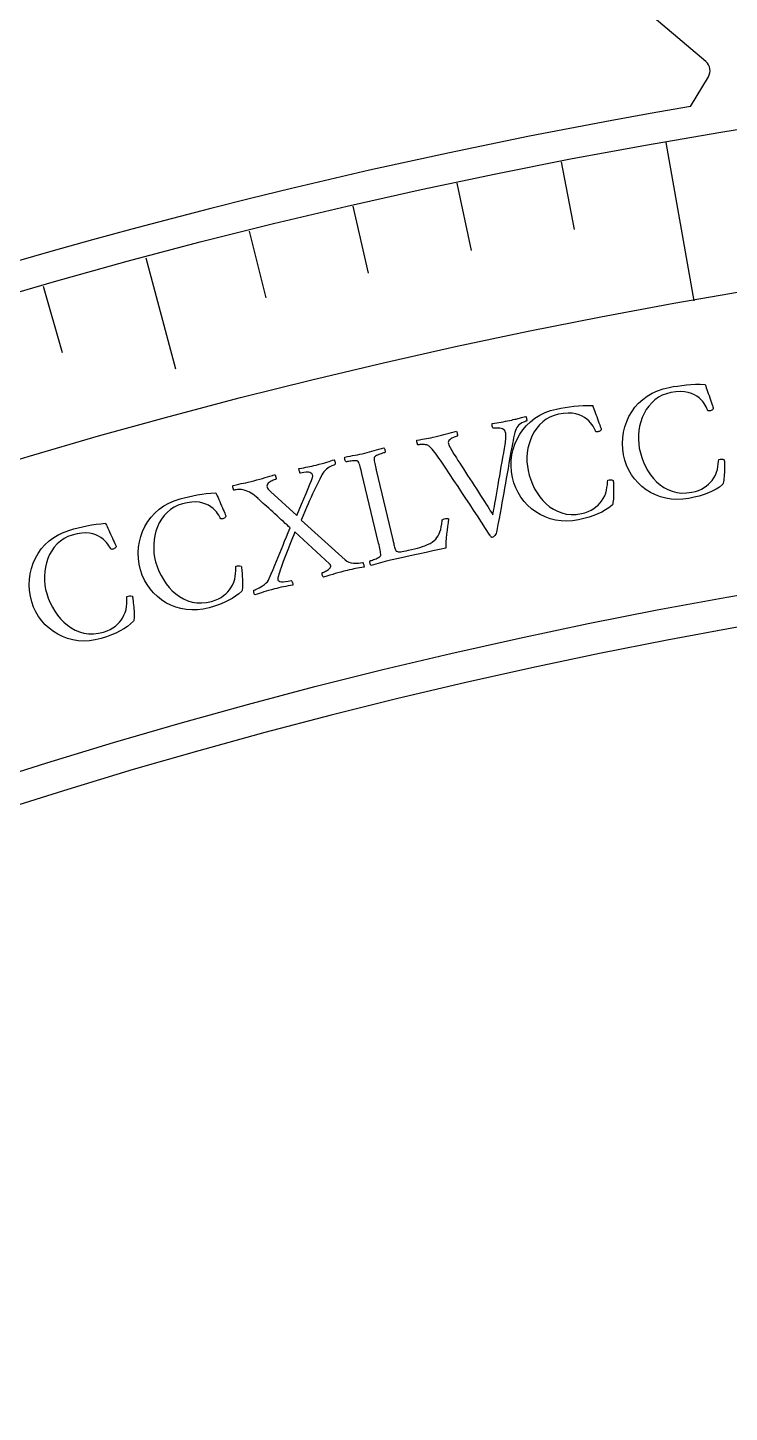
# Model space of a CAD drawing. Header units: millimetres. Extents: x -76 to 76, y -76 to 86.
# Drawn here: x -21.03 to -12.35, y 58.74 to 75.88 of the extents above; entities that cross this region are included whole.
import ezdxf

# ---------------------------------------------------------------- set-up
doc = ezdxf.new("R2010")
doc.units = ezdxf.units.MM
for name, color, linetype in [('CUT_INNER', 6, 'Continuous'), ('CUT_OUTER', 1, 'Continuous'), ('ENGRAVE', 7, 'Continuous'), ('ENGRAVE_FINE', 8, 'Continuous'), ('TEXT', 5, 'Continuous')]:
    doc.layers.add(name, color=color, linetype=linetype)

msp = doc.modelspace()

# ---------------------------------------------------------------- linework, layer by layer
at = {"layer": 'CUT_INNER'}
msp.add_arc((0.0001, -0.0002), 69.5399, 92.274707, 357.539245, dxfattribs=at)
at = {"layer": 'CUT_OUTER'}
for points in [[(-12.6366, 75.4668), (-13.9426, 76.5716), (-13.9451, 76.5739)], [(-12.8242, 74.9099), (-12.6049, 75.275)]]:
    msp.add_lwpolyline(points, dxfattribs=at)
for centre, radius, start, end in [((-12.7335, 75.3523), 0.15, 329.01255, 49.77058), ((-0.0035, 0.0066), 75.9926, 99.712835, 124.102167)]:
    msp.add_arc(centre, radius, start, end, dxfattribs=at)
at = {"layer": 'ENGRAVE'}
for points in [[(-13.13, 74.4637), (-12.7845, 72.5042)], [(-19.5699, 73.036), (-19.2021, 71.6632)]]:
    msp.add_lwpolyline(points, dxfattribs=at)
for radius in [75.6124, 73.6227, 69.9276]:
    msp.add_circle((0, 0), radius, dxfattribs=at)
at = {"layer": 'ENGRAVE_FINE'}
for points in [[(-14.4275, 74.2232), (-14.2648, 73.3861)], [(-15.7207, 73.9601), (-15.5434, 73.126)], [(-17.0091, 73.6745), (-16.8173, 72.8436)], [(-18.2923, 73.3664), (-18.086, 72.539)], [(-20.8416, 72.6833), (-20.6066, 71.8636)]]:
    msp.add_lwpolyline(points, dxfattribs=at)
at = {"layer": 'TEXT'}
for points in [[(-13.092, 71.4316), (-13.0404, 71.4405), (-12.9875, 71.4485), (-12.9332, 71.4556), (-12.8774, 71.4619), (-12.8206, 71.4667), (-12.7631, 71.4695), (-12.7047, 71.4702), (-12.6456, 71.4688), (-12.6447, 71.4662), (-12.6419, 71.4584), (-12.6372, 71.4454), (-12.6306, 71.4272), (-12.6229, 71.4055), (-12.6147, 71.382), (-12.6061, 71.3567), (-12.597, 71.3295), (-12.5878, 71.3021), (-12.5791, 71.276), (-12.5707, 71.2512), (-12.5626, 71.2277), (-12.5557, 71.2071), (-12.5505, 71.1912), (-12.5471, 71.18), (-12.5455, 71.1735), (-12.5447, 71.1693), (-12.5461, 71.1647), (-12.5496, 71.1598), (-12.5552, 71.1545), (-12.562, 71.1495), (-12.5694, 71.1455), (-12.5771, 71.1425), (-12.5854, 71.1405), (-12.5926, 71.1397), (-12.5994, 71.1397), (-12.6058, 71.1406), (-12.6118, 71.1423), (-12.617, 71.1549), (-12.6241, 71.1704), (-12.6333, 71.1887), (-12.6445, 71.2099), (-12.6583, 71.2326), (-12.6754, 71.2552), (-12.6958, 71.2777), (-12.7195, 71.3002), (-12.7469, 71.3213), (-12.7786, 71.3396), (-12.8147, 71.355), (-12.855, 71.3677), (-12.9002, 71.3761), (-12.951, 71.3787), (-13.0073, 71.3755), (-13.0692, 71.3666), (-13.1244, 71.3532), (-13.1758, 71.3338), (-13.2234, 71.3084), (-13.2671, 71.2771), (-13.3068, 71.2409), (-13.3423, 71.2009), (-13.3736, 71.157), (-13.4008, 71.1093), (-13.4236, 71.0589), (-13.442, 71.0069), (-13.456, 70.9533), (-13.4656, 70.8981), (-13.4707, 70.8424), (-13.4715, 70.7874), (-13.4679, 70.7331), (-13.4599, 70.6795), (-13.4466, 70.6207), (-13.4293, 70.5631), (-13.4081, 70.5068), (-13.383, 70.4518), (-13.354, 70.3993), (-13.3215, 70.3502), (-13.2853, 70.3046), (-13.2455, 70.2626), (-13.2023, 70.2251), (-13.1558, 70.193), (-13.1061, 70.1663), (-13.0532, 70.1451), (-12.9971, 70.1304), (-12.938, 70.1235), (-12.876, 70.1241), (-12.8109, 70.1325), (-12.7662, 70.1425), (-12.7256, 70.1556), (-12.6892, 70.1716), (-12.657, 70.1907), (-12.6283, 70.2116), (-12.6025, 70.2334), (-12.5798, 70.256), (-12.5599, 70.2794), (-12.5368, 70.3124), (-12.518, 70.3462), (-12.5037, 70.3809), (-12.4939, 70.4163), (-12.4871, 70.451), (-12.482, 70.4832), (-12.4786, 70.5129), (-12.477, 70.5402), (-12.4597, 70.5438), (-12.4426, 70.5441), (-12.4258, 70.5412), (-12.4092, 70.5349), (-12.408, 70.5257), (-12.4071, 70.5126), (-12.4065, 70.4957), (-12.4062, 70.475), (-12.4061, 70.4519), (-12.4062, 70.4278), (-12.4066, 70.4027), (-12.4071, 70.3766), (-12.4081, 70.3508), (-12.4096, 70.3263), (-12.4115, 70.3032), (-12.414, 70.2815), (-12.417, 70.2624), (-12.4203, 70.247), (-12.424, 70.2352), (-12.4281, 70.2272), (-12.4674, 70.198), (-12.51, 70.1711), (-12.5559, 70.1466), (-12.6053, 70.1244), (-12.6587, 70.1044), (-12.7171, 70.0864), (-12.7804, 70.0704), (-12.8486, 70.0564), (-12.9225, 70.0463), (-12.9945, 70.0433), (-13.0646, 70.0475), (-13.1329, 70.0589), (-13.1986, 70.0767), (-13.2609, 70.1002), (-13.32, 70.1294), (-13.3758, 70.1643), (-13.4277, 70.2043), (-13.4751, 70.2487), (-13.518, 70.2974), (-13.5563, 70.3505), (-13.5895, 70.4073), (-13.617, 70.4673), (-13.6388, 70.5304), (-13.6548, 70.5967), (-13.6653, 70.6682), (-13.6689, 70.7387), (-13.6657, 70.8083), (-13.6556, 70.8769), (-13.639, 70.9437), (-13.6166, 71.008), (-13.5884, 71.0697), (-13.5542, 71.1289), (-13.5144, 71.1846), (-13.4692, 71.2357), (-13.4185, 71.2822), (-13.3624, 71.3242), (-13.3014, 71.3607), (-13.2359, 71.3907), (-13.1661, 71.4144), (-13.092, 71.4316)], [(-14.4841, 71.1624), (-14.4327, 71.1723), (-14.3799, 71.1813), (-14.3257, 71.1895), (-14.2702, 71.1969), (-14.2135, 71.2028), (-14.1559, 71.2067), (-14.0976, 71.2085), (-14.0385, 71.2083), (-14.0375, 71.2057), (-14.0346, 71.1979), (-14.0296, 71.185), (-14.0227, 71.167), (-14.0145, 71.1454), (-14.0059, 71.1221), (-13.9968, 71.0969), (-13.9872, 71.07), (-13.9775, 71.0428), (-13.9682, 71.0169), (-13.9593, 70.9922), (-13.9508, 70.9688), (-13.9435, 70.9484), (-13.938, 70.9326), (-13.9344, 70.9215), (-13.9326, 70.915), (-13.9318, 70.9108), (-13.9331, 70.9062), (-13.9365, 70.9012), (-13.942, 70.8958), (-13.9487, 70.8907), (-13.956, 70.8866), (-13.9637, 70.8834), (-13.9719, 70.8813), (-13.979, 70.8803), (-13.9858, 70.8801), (-13.9923, 70.8809), (-13.9983, 70.8826), (-14.0037, 70.895), (-14.0112, 70.9103), (-14.0207, 70.9285), (-14.0323, 70.9495), (-14.0466, 70.9719), (-14.0642, 70.9941), (-14.085, 71.0163), (-14.1091, 71.0383), (-14.1369, 71.0588), (-14.169, 71.0765), (-14.2053, 71.0913), (-14.2459, 71.1031), (-14.2913, 71.1106), (-14.3421, 71.1122), (-14.3983, 71.108), (-14.46, 71.0979), (-14.515, 71.0833), (-14.566, 71.0629), (-14.6131, 71.0366), (-14.6562, 71.0045), (-14.6951, 70.9676), (-14.7298, 70.9268), (-14.7603, 70.8824), (-14.7865, 70.8342), (-14.8084, 70.7833), (-14.8258, 70.731), (-14.8387, 70.6771), (-14.8472, 70.6217), (-14.8512, 70.5659), (-14.8509, 70.5109), (-14.8463, 70.4567), (-14.8372, 70.4033), (-14.8228, 70.3447), (-14.8044, 70.2875), (-14.7821, 70.2316), (-14.7559, 70.1771), (-14.7259, 70.1251), (-14.6924, 70.0767), (-14.6554, 70.0319), (-14.6148, 69.9906), (-14.5708, 69.9539), (-14.5237, 69.9227), (-14.4735, 69.8971), (-14.4202, 69.8769), (-14.3638, 69.8633), (-14.3046, 69.8575), (-14.2426, 69.8594), (-14.1777, 69.869), (-14.1332, 69.8799), (-14.0928, 69.8938), (-14.0568, 69.9105), (-14.0249, 69.9302), (-13.9966, 69.9517), (-13.9713, 69.974), (-13.949, 69.997), (-13.9296, 70.0207), (-13.9071, 70.0542), (-13.889, 70.0884), (-13.8754, 70.1233), (-13.8663, 70.159), (-13.8602, 70.1938), (-13.8557, 70.2261), (-13.8529, 70.2559), (-13.8518, 70.2832), (-13.8346, 70.2871), (-13.8175, 70.2878), (-13.8006, 70.2851), (-13.7839, 70.2792), (-13.7825, 70.27), (-13.7814, 70.2569), (-13.7805, 70.2401), (-13.7797, 70.2194), (-13.7792, 70.1963), (-13.7788, 70.1722), (-13.7787, 70.1471), (-13.7788, 70.121), (-13.7792, 70.0951), (-13.7802, 70.0706), (-13.7817, 70.0475), (-13.7838, 70.0258), (-13.7864, 70.0066), (-13.7894, 69.9911), (-13.7929, 69.9793), (-13.7968, 69.9712), (-13.8355, 69.9412), (-13.8776, 69.9135), (-13.923, 69.8881), (-13.9719, 69.8649), (-14.025, 69.8439), (-14.083, 69.8247), (-14.1459, 69.8075), (-14.2139, 69.7922), (-14.2875, 69.7807), (-14.3595, 69.7763), (-14.4297, 69.7791), (-14.4981, 69.7891), (-14.5642, 69.8056), (-14.627, 69.8279), (-14.6867, 69.856), (-14.7431, 69.8898), (-14.7958, 69.9288), (-14.844, 69.9722), (-14.8878, 70.0201), (-14.9272, 70.0724), (-14.9615, 70.1286), (-14.9902, 70.188), (-15.0132, 70.2507), (-15.0305, 70.3166), (-15.0424, 70.3879), (-15.0474, 70.4584), (-15.0455, 70.528), (-15.0367, 70.5968), (-15.0215, 70.6639), (-15.0004, 70.7286), (-14.9733, 70.7909), (-14.9403, 70.8508), (-14.9016, 70.9072), (-14.8574, 70.9591), (-14.8076, 71.0067), (-14.7523, 71.0497), (-14.692, 71.0874), (-14.6272, 71.1187), (-14.5579, 71.1437), (-14.4841, 71.1624)], [(-15.9768, 70.8226), (-15.9435, 70.8303), (-15.9107, 70.8382), (-15.8786, 70.8465), (-15.8471, 70.8549), (-15.8161, 70.8635), (-15.7852, 70.8718), (-15.7546, 70.8799), (-15.7242, 70.8878), (-15.7213, 70.883), (-15.7186, 70.8762), (-15.7162, 70.8673), (-15.7139, 70.8563), (-15.7124, 70.8455), (-15.7122, 70.8374), (-15.7133, 70.8318), (-15.7155, 70.8287), (-15.7211, 70.8272), (-15.7292, 70.8243), (-15.7399, 70.8203), (-15.7533, 70.8149), (-15.7676, 70.8084), (-15.7813, 70.801), (-15.7944, 70.7927), (-15.8069, 70.7834), (-15.8171, 70.773), (-15.8235, 70.7614), (-15.826, 70.7487), (-15.8247, 70.7347), (-15.8176, 70.7143), (-15.8039, 70.686), (-15.7834, 70.65), (-15.7563, 70.6063), (-15.7417, 70.5836), (-15.7248, 70.5575), (-15.7057, 70.5279), (-15.6843, 70.4949), (-15.6612, 70.4593), (-15.6371, 70.4219), (-15.6118, 70.3826), (-15.5856, 70.3416), (-15.5587, 70.2996), (-15.5317, 70.2577), (-15.5046, 70.2158), (-15.4774, 70.1739), (-15.4508, 70.1328), (-15.4253, 70.0934), (-15.4011, 70.0556), (-15.378, 70.0195), (-15.3566, 69.9858), (-15.3373, 69.9553), (-15.32, 69.928), (-15.3048, 69.9039), (-15.2922, 69.884), (-15.2828, 69.8693), (-15.2766, 69.8597), (-15.2735, 69.8553), (-15.2718, 69.863), (-15.2691, 69.8772), (-15.2653, 69.8977), (-15.2604, 69.9245), (-15.2547, 69.9565), (-15.2483, 69.9926), (-15.2414, 70.0328), (-15.2338, 70.0771), (-15.2257, 70.1246), (-15.2171, 70.1745), (-15.2081, 70.2269), (-15.1986, 70.2816), (-15.1888, 70.3377), (-15.1789, 70.3943), (-15.169, 70.4513), (-15.159, 70.5086), (-15.1491, 70.5654), (-15.1395, 70.6205), (-15.1301, 70.6738), (-15.1211, 70.7255), (-15.1178, 70.7449), (-15.1152, 70.7648), (-15.1132, 70.785), (-15.1119, 70.8057), (-15.1113, 70.8256), (-15.1118, 70.8437), (-15.1132, 70.86), (-15.1156, 70.8744), (-15.1207, 70.8897), (-15.1289, 70.902), (-15.1402, 70.9116), (-15.1546, 70.9183), (-15.1707, 70.9228), (-15.1871, 70.926), (-15.2037, 70.9277), (-15.2205, 70.9281), (-15.2362, 70.9276), (-15.2492, 70.9268), (-15.2595, 70.9258), (-15.2671, 70.9246), (-15.2715, 70.9271), (-15.2754, 70.9323), (-15.2788, 70.9402), (-15.2816, 70.9508), (-15.2834, 70.9619), (-15.2838, 70.9713), (-15.2827, 70.9789), (-15.2801, 70.9848), (-15.2518, 70.9898), (-15.2243, 70.9944), (-15.1975, 70.9987), (-15.1715, 71.0027), (-15.1456, 71.0068), (-15.1189, 71.0115), (-15.0915, 71.0167), (-15.0634, 71.0224), (-15.0404, 71.0274), (-15.02, 71.0319), (-15.0021, 71.036), (-14.9867, 71.0397), (-14.9727, 71.0433), (-14.9588, 71.047), (-14.9451, 71.0508), (-14.9315, 71.0546), (-14.9172, 71.0587), (-14.9014, 71.0631), (-14.8839, 71.0679), (-14.8649, 71.0729), (-14.8621, 71.0681), (-14.8596, 71.061), (-14.8576, 71.0517), (-14.8558, 71.0401), (-14.8547, 71.0289), (-14.8545, 71.0208), (-14.8553, 71.0158), (-14.8569, 71.0138), (-14.8652, 71.0114), (-14.8772, 71.0068), (-14.893, 71.0001), (-14.9127, 70.9913), (-14.9328, 70.9802), (-14.9502, 70.9671), (-14.9648, 70.9518), (-14.9766, 70.9344), (-14.984, 70.9191), (-14.9918, 70.8983), (-14.9998, 70.8718), (-15.0082, 70.8397), (-15.0163, 70.8052), (-15.0236, 70.7715), (-15.0302, 70.7387), (-15.0359, 70.7067), (-15.0491, 70.6326), (-15.0617, 70.5616), (-15.0737, 70.4937), (-15.085, 70.4289), (-15.096, 70.3662), (-15.1069, 70.3046), (-15.1178, 70.2441), (-15.1286, 70.1847), (-15.1394, 70.1253), (-15.1503, 70.0648), (-15.1614, 70.0031), (-15.1726, 69.9403), (-15.1842, 69.8753), (-15.1967, 69.8067), (-15.21, 69.7348), (-15.2242, 69.6593), (-15.2287, 69.6393), (-15.2342, 69.6223), (-15.2408, 69.6084), (-15.2485, 69.5974), (-15.257, 69.5889), (-15.266, 69.5822), (-15.2755, 69.5772), (-15.2856, 69.5741), (-15.2888, 69.5743), (-15.292, 69.5762), (-15.2954, 69.5799), (-15.2989, 69.5853), (-15.3023, 69.5911), (-15.3056, 69.5961), (-15.3086, 69.6001), (-15.3115, 69.6032), (-15.3646, 69.6846), (-15.4159, 69.7633), (-15.4655, 69.8392), (-15.5133, 69.9124), (-15.5605, 69.9844), (-15.6081, 70.057), (-15.6562, 70.1302), (-15.7048, 70.204), (-15.7551, 70.2798), (-15.8084, 70.3594), (-15.8646, 70.4426), (-15.9238, 70.5294), (-15.9419, 70.5561), (-15.9595, 70.5813), (-15.9766, 70.605), (-15.9932, 70.6271), (-16.0099, 70.6478), (-16.0269, 70.6674), (-16.0444, 70.6858), (-16.0623, 70.703), (-16.0704, 70.7094), (-16.0804, 70.7146), (-16.0923, 70.7186), (-16.1062, 70.7213), (-16.1208, 70.723), (-16.1352, 70.724), (-16.1492, 70.7242), (-16.163, 70.7236), (-16.1757, 70.7226), (-16.1865, 70.7215), (-16.1956, 70.7202), (-16.2028, 70.7189), (-16.2041, 70.7204), (-16.2059, 70.7255), (-16.2083, 70.7342), (-16.2113, 70.7464), (-16.214, 70.7588), (-16.2157, 70.768), (-16.2164, 70.774), (-16.216, 70.7769), (-16.1816, 70.7836), (-16.1501, 70.7895), (-16.1217, 70.7946), (-16.0962, 70.7988), (-16.0707, 70.8031), (-16.0423, 70.8086), (-16.011, 70.815), (-15.9768, 70.8226)], [(-16.5125, 69.5444), (-16.5119, 69.5421), (-16.5112, 69.5392), (-16.5104, 69.5359), (-16.5095, 69.532), (-16.5071, 69.522), (-16.5044, 69.5105), (-16.5014, 69.4977), (-16.498, 69.4834), (-16.4944, 69.4688), (-16.4906, 69.4548), (-16.4868, 69.4416), (-16.4829, 69.4291), (-16.479, 69.4183), (-16.4751, 69.4102), (-16.4714, 69.4048), (-16.4678, 69.4021), (-16.4554, 69.3981), (-16.4421, 69.3959), (-16.4281, 69.3953), (-16.4132, 69.3965), (-16.3958, 69.3991), (-16.3743, 69.4032), (-16.3486, 69.4086), (-16.3187, 69.4155), (-16.2054, 69.442), (-16.1761, 69.4497), (-16.1457, 69.4595), (-16.1142, 69.4712), (-16.0818, 69.4849), (-16.0508, 69.5002), (-16.0237, 69.5166), (-16.0005, 69.5341), (-15.9812, 69.5528), (-15.9664, 69.5718), (-15.9527, 69.5932), (-15.9403, 69.617), (-15.9291, 69.6433), (-15.9195, 69.6727), (-15.9117, 69.7061), (-15.9057, 69.7435), (-15.9016, 69.7847), (-15.8995, 69.7909), (-15.8944, 69.7962), (-15.8864, 69.8005), (-15.8754, 69.8038), (-15.8582, 69.8069), (-15.8436, 69.8077), (-15.8319, 69.8063), (-15.8229, 69.8026), (-15.8282, 69.7572), (-15.8338, 69.7102), (-15.8397, 69.6619), (-15.8459, 69.6121), (-15.8513, 69.5636), (-15.8544, 69.5192), (-15.8552, 69.4788), (-15.8539, 69.4424), (-15.9352, 69.4241), (-16.0164, 69.4062), (-16.0974, 69.3888), (-16.1782, 69.372), (-16.2615, 69.3544), (-16.3498, 69.335), (-16.443, 69.3138), (-16.5413, 69.2907), (-16.5753, 69.2823), (-16.6074, 69.274), (-16.6376, 69.2657), (-16.6659, 69.2575), (-16.6936, 69.2494), (-16.7219, 69.2416), (-16.7508, 69.234), (-16.7802, 69.2266), (-16.785, 69.2307), (-16.7889, 69.2365), (-16.7921, 69.2442), (-16.7944, 69.2538), (-16.7959, 69.2635), (-16.7964, 69.2719), (-16.7958, 69.2789), (-16.7943, 69.2845), (-16.7868, 69.2864), (-16.777, 69.2895), (-16.7646, 69.2935), (-16.7498, 69.2985), (-16.734, 69.3043), (-16.7187, 69.3106), (-16.704, 69.3175), (-16.6898, 69.325), (-16.6776, 69.3324), (-16.669, 69.3393), (-16.6639, 69.3456), (-16.6624, 69.3513), (-16.6619, 69.3654), (-16.6628, 69.3812), (-16.665, 69.3986), (-16.6685, 69.4176), (-16.6728, 69.4377), (-16.6775, 69.4586), (-16.6825, 69.4802), (-16.6878, 69.5025), (-16.8947, 70.3644), (-16.9002, 70.3868), (-16.9056, 70.4085), (-16.911, 70.4296), (-16.9164, 70.4499), (-16.922, 70.4689), (-16.928, 70.4857), (-16.9345, 70.5003), (-16.9414, 70.5128), (-16.9456, 70.5179), (-16.9532, 70.5214), (-16.9641, 70.5233), (-16.9783, 70.5236), (-16.9944, 70.5228), (-17.0108, 70.5215), (-17.0274, 70.5197), (-17.0444, 70.5175), (-17.0602, 70.5151), (-17.0732, 70.513), (-17.0836, 70.5111), (-17.0912, 70.5094), (-17.0952, 70.5137), (-17.0989, 70.5196), (-17.1024, 70.5272), (-17.1055, 70.5366), (-17.1078, 70.5461), (-17.1085, 70.5544), (-17.1076, 70.5615), (-17.1052, 70.5673), (-17.0737, 70.5737), (-17.0423, 70.58), (-17.0113, 70.5861), (-16.9804, 70.5919), (-16.9498, 70.5978), (-16.9196, 70.6041), (-16.8897, 70.6106), (-16.8602, 70.6175), (-16.8301, 70.6249), (-16.8004, 70.6325), (-16.7713, 70.6405), (-16.7426, 70.6487), (-16.7138, 70.6571), (-16.6843, 70.6655), (-16.6541, 70.6739), (-16.6232, 70.6824), (-16.6184, 70.6783), (-16.6145, 70.6724), (-16.6114, 70.6647), (-16.6091, 70.6551), (-16.6077, 70.6453), (-16.6073, 70.637), (-16.6079, 70.63), (-16.6096, 70.6244), (-16.6171, 70.6224), (-16.6272, 70.6195), (-16.6398, 70.6155), (-16.6549, 70.6105), (-16.671, 70.6048), (-16.6865, 70.5989), (-16.7014, 70.5927), (-16.7156, 70.5863), (-16.7279, 70.5797), (-16.7368, 70.5731), (-16.7424, 70.5664), (-16.7447, 70.5597), (-16.7449, 70.548), (-16.744, 70.5348), (-16.7421, 70.5202), (-16.7392, 70.5042), (-16.7357, 70.4872), (-16.7318, 70.4694), (-16.7276, 70.4509), (-16.7231, 70.4316), (-16.7224, 70.4285), (-16.7216, 70.4254), (-16.7209, 70.4223), (-16.7202, 70.4192), (-16.7194, 70.4161), (-16.7187, 70.413), (-16.718, 70.4099), (-16.7172, 70.4068)], [(-18.2315, 70.2759), (-18.1948, 70.2856), (-18.1598, 70.2953), (-18.1264, 70.305), (-18.0947, 70.3146), (-18.0639, 70.3241), (-18.0333, 70.3333), (-18.003, 70.3424), (-17.9729, 70.3513), (-17.9697, 70.3466), (-17.9666, 70.3397), (-17.9634, 70.3307), (-17.9603, 70.3194), (-17.958, 70.3085), (-17.9576, 70.3003), (-17.959, 70.295), (-17.9623, 70.2926), (-17.9704, 70.2901), (-17.9802, 70.2866), (-17.9917, 70.282), (-18.0048, 70.2762), (-18.0183, 70.2694), (-18.0311, 70.2618), (-18.0431, 70.2532), (-18.0542, 70.2438), (-18.0632, 70.2334), (-18.0687, 70.2222), (-18.0706, 70.2101), (-18.0689, 70.1972), (-18.0642, 70.1854), (-18.0559, 70.1726), (-18.044, 70.1587), (-18.0286, 70.1439), (-17.7024, 69.8455), (-17.6725, 69.9168), (-17.643, 69.986), (-17.6141, 70.0531), (-17.5857, 70.1182), (-17.5596, 70.1786), (-17.5377, 70.2316), (-17.52, 70.2772), (-17.5066, 70.3155), (-17.505, 70.3213), (-17.5042, 70.327), (-17.5039, 70.3325), (-17.5044, 70.3379), (-17.5051, 70.3426), (-17.5057, 70.3463), (-17.5061, 70.349), (-17.5064, 70.3505), (-17.5098, 70.3576), (-17.5165, 70.3644), (-17.5265, 70.371), (-17.5397, 70.3773), (-17.558, 70.3813), (-17.5834, 70.3812), (-17.6157, 70.3768), (-17.655, 70.3682), (-17.6584, 70.3699), (-17.6618, 70.3744), (-17.6653, 70.3818), (-17.6688, 70.3921), (-17.6717, 70.4031), (-17.6736, 70.4125), (-17.6744, 70.4205), (-17.6742, 70.4269), (-17.6442, 70.4323), (-17.616, 70.4374), (-17.5895, 70.4422), (-17.5647, 70.4466), (-17.5403, 70.4513), (-17.5148, 70.4566), (-17.4882, 70.4626), (-17.4605, 70.4693), (-17.4224, 70.479), (-17.3875, 70.4884), (-17.356, 70.4975), (-17.3276, 70.5064), (-17.3021, 70.5147), (-17.2788, 70.5222), (-17.2579, 70.5289), (-17.2392, 70.5347), (-17.2361, 70.5302), (-17.233, 70.5241), (-17.2299, 70.5164), (-17.2269, 70.507), (-17.2247, 70.4973), (-17.2243, 70.4885), (-17.2256, 70.4807), (-17.2287, 70.4738), (-17.2343, 70.472), (-17.2428, 70.4689), (-17.2541, 70.4645), (-17.2682, 70.4586), (-17.284, 70.4512), (-17.3002, 70.442), (-17.3168, 70.4311), (-17.3337, 70.4185), (-17.3502, 70.4039), (-17.3651, 70.3875), (-17.3787, 70.369), (-17.3907, 70.3486), (-17.417, 70.2944), (-17.4415, 70.244), (-17.4642, 70.1973), (-17.4852, 70.1543), (-17.5051, 70.113), (-17.5245, 70.0716), (-17.5435, 70.0301), (-17.5619, 69.9883), (-17.5808, 69.9445), (-17.6012, 69.8968), (-17.6231, 69.8451), (-17.6464, 69.7895), (-17.1018, 69.2946), (-17.0805, 69.2785), (-17.0561, 69.2664), (-17.0287, 69.2584), (-16.9982, 69.2544), (-16.967, 69.2534), (-16.9377, 69.2544), (-16.9103, 69.2575), (-16.8847, 69.2625), (-16.8808, 69.2581), (-16.8774, 69.2517), (-16.8745, 69.2432), (-16.872, 69.2327), (-16.8701, 69.2224), (-16.8689, 69.2144), (-16.8684, 69.2086), (-16.8685, 69.2051), (-16.8978, 69.2001), (-16.9249, 69.1955), (-16.95, 69.1912), (-16.973, 69.1873), (-16.996, 69.183), (-17.0213, 69.1779), (-17.0487, 69.1717), (-17.0784, 69.1646), (-17.1191, 69.1543), (-17.157, 69.1443), (-17.1921, 69.1346), (-17.2244, 69.1251), (-17.2566, 69.1154), (-17.2915, 69.1048), (-17.329, 69.0934), (-17.3692, 69.0812), (-17.374, 69.0855), (-17.3784, 69.092), (-17.3823, 69.1009), (-17.3857, 69.1121), (-17.3879, 69.1231), (-17.3883, 69.1312), (-17.3869, 69.1365), (-17.3837, 69.1389), (-17.3766, 69.1411), (-17.3679, 69.1445), (-17.3574, 69.1492), (-17.3452, 69.1552), (-17.3324, 69.1621), (-17.3203, 69.1699), (-17.3087, 69.1785), (-17.2978, 69.1878), (-17.2888, 69.1976), (-17.283, 69.2072), (-17.2804, 69.2166), (-17.2811, 69.226), (-17.2819, 69.2282), (-17.2831, 69.2307), (-17.2848, 69.2335), (-17.287, 69.2365), (-17.2895, 69.2396), (-17.292, 69.2421), (-17.2945, 69.2443), (-17.2971, 69.2461), (-17.7236, 69.6427), (-17.739, 69.6061), (-17.7548, 69.5676), (-17.771, 69.5272), (-17.7878, 69.4848), (-17.8045, 69.4418), (-17.821, 69.3992), (-17.8371, 69.3572), (-17.8529, 69.3156), (-17.868, 69.2755), (-17.8817, 69.2379), (-17.8941, 69.2029), (-17.9053, 69.1703), (-17.9149, 69.1415), (-17.9228, 69.1175), (-17.9289, 69.0984), (-17.9333, 69.084), (-17.9338, 69.0814), (-17.9345, 69.0782), (-17.9353, 69.0745), (-17.9362, 69.0701), (-17.9369, 69.0654), (-17.937, 69.0606), (-17.9366, 69.0556), (-17.9355, 69.0505), (-17.931, 69.042), (-17.9222, 69.035), (-17.9092, 69.0296), (-17.8919, 69.0256), (-17.8696, 69.0242), (-17.8418, 69.0262), (-17.8083, 69.0318), (-17.7691, 69.0409), (-17.765, 69.0366), (-17.7612, 69.0303), (-17.7575, 69.022), (-17.754, 69.0118), (-17.7512, 69.0017), (-17.7496, 68.9938), (-17.7493, 68.9879), (-17.7502, 68.9843), (-17.7784, 68.9791), (-17.8069, 68.9738), (-17.8356, 68.9682), (-17.8646, 68.9624), (-17.8935, 68.9564), (-17.922, 68.95), (-17.9501, 68.9433), (-17.9779, 68.9363), (-18.0153, 68.9263), (-18.0498, 68.9167), (-18.0814, 68.9073), (-18.11, 68.8984), (-18.1375, 68.8894), (-18.1654, 68.8802), (-18.1937, 68.8708), (-18.2226, 68.861), (-18.2257, 68.8664), (-18.2283, 68.8735), (-18.2305, 68.8822), (-18.232, 68.8926), (-18.2331, 68.9027), (-18.2338, 68.9105), (-18.234, 68.9162), (-18.2337, 68.9196), (-18.2276, 68.9217), (-18.2176, 68.9258), (-18.2035, 68.9319), (-18.1855, 68.94), (-18.1653, 68.95), (-18.1447, 68.9618), (-18.1238, 68.9752), (-18.1025, 68.9905), (-18.0826, 69.0071), (-18.0659, 69.025), (-18.0524, 69.0442), (-18.042, 69.0645), (-18.0176, 69.1225), (-17.9944, 69.178), (-17.9724, 69.2309), (-17.9516, 69.2813), (-17.9315, 69.3305), (-17.9115, 69.3798), (-17.8916, 69.4292), (-17.8719, 69.4786), (-17.8517, 69.5291), (-17.8304, 69.5817), (-17.8082, 69.6363), (-17.7848, 69.6929), (-17.8021, 69.7094), (-17.8215, 69.7277), (-17.8433, 69.7477), (-17.8672, 69.7695), (-17.8926, 69.7924), (-17.9183, 69.8159), (-17.9445, 69.84), (-17.9711, 69.8646), (-17.9976, 69.8891), (-18.0233, 69.9126), (-18.0482, 69.9353), (-18.0724, 69.957), (-18.0951, 69.9774), (-18.1157, 69.9958), (-18.1341, 70.0123), (-18.1503, 70.0269), (-18.1636, 70.0388), (-18.1731, 70.0473), (-18.1788, 70.0524), (-18.1807, 70.0541), (-18.2037, 70.0752), (-18.2256, 70.0935), (-18.2464, 70.1091), (-18.266, 70.122), (-18.2857, 70.1329), (-18.3067, 70.1427), (-18.3289, 70.1513), (-18.3523, 70.1588), (-18.3683, 70.1628), (-18.3849, 70.1654), (-18.4021, 70.1665), (-18.4199, 70.1663), (-18.437, 70.1652), (-18.4518, 70.1637), (-18.4645, 70.1618), (-18.4749, 70.1596), (-18.479, 70.1602), (-18.4828, 70.1641), (-18.4864, 70.1714), (-18.4897, 70.182), (-18.4922, 70.1935), (-18.4931, 70.2031), (-18.4924, 70.211), (-18.4901, 70.2171), (-18.4536, 70.2255), (-18.4199, 70.2331), (-18.3889, 70.2398), (-18.3606, 70.2456), (-18.3323, 70.2516), (-18.3013, 70.2586), (-18.2678, 70.2667), (-18.2315, 70.2759)], [(-19.1463, 70.0521), (-19.0957, 70.0653), (-19.0436, 70.0778), (-18.9901, 70.0896), (-18.9351, 70.1006), (-18.8789, 70.1103), (-18.8218, 70.1179), (-18.7637, 70.1236), (-18.7047, 70.1273), (-18.7035, 70.1247), (-18.7001, 70.1172), (-18.6943, 70.1047), (-18.6862, 70.0871), (-18.6766, 70.0661), (-18.6665, 70.0434), (-18.6557, 70.0189), (-18.6443, 69.9927), (-18.6329, 69.9662), (-18.6219, 69.9409), (-18.6114, 69.9169), (-18.6014, 69.8941), (-18.5927, 69.8742), (-18.5862, 69.8588), (-18.5819, 69.848), (-18.5797, 69.8416), (-18.5786, 69.8375), (-18.5796, 69.8328), (-18.5826, 69.8276), (-18.5877, 69.8219), (-18.5942, 69.8163), (-18.6011, 69.8117), (-18.6086, 69.8081), (-18.6166, 69.8054), (-18.6237, 69.8039), (-18.6305, 69.8033), (-18.637, 69.8037), (-18.6431, 69.8049), (-18.6493, 69.817), (-18.6578, 69.8318), (-18.6685, 69.8493), (-18.6815, 69.8695), (-18.6972, 69.8908), (-18.7162, 69.9119), (-18.7384, 69.9326), (-18.7639, 69.953), (-18.793, 69.9717), (-18.8262, 69.9872), (-18.8634, 69.9995), (-18.9047, 70.0087), (-18.9505, 70.0131), (-19.0013, 70.0114), (-19.0571, 70.0035), (-19.118, 69.9893), (-19.1719, 69.9712), (-19.2215, 69.9474), (-19.2667, 69.9181), (-19.3076, 69.8832), (-19.344, 69.8438), (-19.376, 69.8008), (-19.4034, 69.7545), (-19.4264, 69.7046), (-19.4449, 69.6524), (-19.4588, 69.599), (-19.4681, 69.5444), (-19.4729, 69.4886), (-19.4733, 69.4327), (-19.4693, 69.3778), (-19.4611, 69.3241), (-19.4486, 69.2713), (-19.4303, 69.2138), (-19.4082, 69.1579), (-19.3822, 69.1037), (-19.3525, 69.051), (-19.3192, 69.0011), (-19.2826, 68.955), (-19.2426, 68.9127), (-19.1994, 68.8742), (-19.1531, 68.8405), (-19.1041, 68.8125), (-19.0523, 68.7902), (-18.9977, 68.7736), (-18.9406, 68.7638), (-18.8811, 68.7619), (-18.8194, 68.7679), (-18.7552, 68.7817), (-18.7115, 68.7956), (-18.6722, 68.812), (-18.6373, 68.8311), (-18.6068, 68.8529), (-18.58, 68.8762), (-18.5562, 68.9001), (-18.5355, 68.9245), (-18.5177, 68.9495), (-18.4975, 68.9844), (-18.4817, 69.0197), (-18.4704, 69.0554), (-18.4636, 69.0916), (-18.4598, 69.1267), (-18.4575, 69.1593), (-18.4567, 69.1892), (-18.4574, 69.2165), (-18.4404, 69.2216), (-18.4235, 69.2233), (-18.4064, 69.2218), (-18.3893, 69.217), (-18.3874, 69.2079), (-18.3854, 69.195), (-18.3833, 69.1782), (-18.3812, 69.1576), (-18.3792, 69.1345), (-18.3772, 69.1105), (-18.3755, 69.0855), (-18.3738, 69.0595), (-18.3726, 69.0336), (-18.3719, 69.0091), (-18.3719, 68.9859), (-18.3725, 68.9641), (-18.3738, 68.9448), (-18.3758, 68.9292), (-18.3785, 68.9172), (-18.3819, 68.9088), (-18.4185, 68.8764), (-18.4587, 68.8459), (-18.5024, 68.8176), (-18.5496, 68.7912), (-18.6012, 68.7667), (-18.6578, 68.7438), (-18.7195, 68.7225), (-18.7863, 68.7027), (-18.859, 68.6863), (-18.9305, 68.6772), (-19.0007, 68.6754), (-19.0697, 68.6809), (-19.1367, 68.693), (-19.2009, 68.7111), (-19.2622, 68.7352), (-19.3208, 68.7652), (-19.3759, 68.8006), (-19.4269, 68.8408), (-19.4738, 68.8857), (-19.5165, 68.9353), (-19.5545, 68.9891), (-19.587, 69.0465), (-19.6141, 69.1075), (-19.6357, 69.1721), (-19.6523, 69.2425), (-19.6619, 69.3125), (-19.6646, 69.382), (-19.6604, 69.4512), (-19.6496, 69.5192), (-19.6328, 69.5852), (-19.6099, 69.6491), (-19.581, 69.711), (-19.5461, 69.7699), (-19.5054, 69.8247), (-19.4588, 69.8754), (-19.4065, 69.922), (-19.3488, 69.9635), (-19.2862, 69.9991), (-19.2187, 70.0286), (-19.1463, 70.0521)], [(-20.5103, 69.6649), (-20.46, 69.6791), (-20.4081, 69.6927), (-20.3548, 69.7055), (-20.3001, 69.7176), (-20.2441, 69.7283), (-20.1871, 69.7371), (-20.1292, 69.7439), (-20.0703, 69.7487), (-20.0691, 69.7462), (-20.0654, 69.7388), (-20.0594, 69.7263), (-20.051, 69.7089), (-20.041, 69.6881), (-20.0304, 69.6656), (-20.0192, 69.6413), (-20.0073, 69.6153), (-19.9953, 69.589), (-19.9839, 69.564), (-19.9729, 69.5402), (-19.9625, 69.5176), (-19.9534, 69.4979), (-19.9466, 69.4827), (-19.942, 69.4719), (-19.9397, 69.4656), (-19.9385, 69.4615), (-19.9394, 69.4568), (-19.9424, 69.4515), (-19.9474, 69.4457), (-19.9537, 69.44), (-19.9605, 69.4352), (-19.968, 69.4314), (-19.9759, 69.4286), (-19.983, 69.427), (-19.9898, 69.4263), (-19.9962, 69.4265), (-20.0024, 69.4276), (-20.0089, 69.4396), (-20.0176, 69.4542), (-20.0286, 69.4715), (-20.042, 69.4914), (-20.0581, 69.5125), (-20.0775, 69.5332), (-20.1001, 69.5534), (-20.126, 69.5733), (-20.1555, 69.5914), (-20.189, 69.6063), (-20.2265, 69.6179), (-20.2679, 69.6262), (-20.3138, 69.6298), (-20.3645, 69.6271), (-20.4202, 69.6181), (-20.4808, 69.6027), (-20.5343, 69.5835), (-20.5834, 69.5588), (-20.6281, 69.5286), (-20.6682, 69.4929), (-20.7039, 69.4528), (-20.735, 69.4093), (-20.7616, 69.3623), (-20.7836, 69.3121), (-20.801, 69.2595), (-20.8139, 69.2059), (-20.8221, 69.1511), (-20.8258, 69.0952), (-20.8251, 69.0393), (-20.8201, 68.9845), (-20.8108, 68.9309), (-20.7973, 68.8784), (-20.7779, 68.8213), (-20.7547, 68.7659), (-20.7277, 68.7121), (-20.6969, 68.6601), (-20.6626, 68.6108), (-20.6251, 68.5654), (-20.5844, 68.5239), (-20.5404, 68.4863), (-20.4935, 68.4535), (-20.4439, 68.4264), (-20.3917, 68.4051), (-20.3368, 68.3896), (-20.2795, 68.3809), (-20.22, 68.3801), (-20.1584, 68.3873), (-20.0945, 68.4025), (-20.0511, 68.4171), (-20.0121, 68.4344), (-19.9776, 68.4541), (-19.9475, 68.4765), (-19.9212, 68.5003), (-19.8979, 68.5247), (-19.8776, 68.5495), (-19.8603, 68.5748), (-19.8408, 68.6101), (-19.8257, 68.6457), (-19.8151, 68.6817), (-19.809, 68.718), (-19.8059, 68.7532), (-19.8042, 68.7857), (-19.804, 68.8156), (-19.8052, 68.8429), (-19.7884, 68.8483), (-19.7714, 68.8504), (-19.7544, 68.8493), (-19.7372, 68.8448), (-19.7351, 68.8357), (-19.7328, 68.8228), (-19.7304, 68.8061), (-19.7279, 68.7855), (-19.7254, 68.7625), (-19.723, 68.7386), (-19.7207, 68.7136), (-19.7186, 68.6876), (-19.7168, 68.6618), (-19.7157, 68.6373), (-19.7153, 68.6141), (-19.7155, 68.5923), (-19.7164, 68.573), (-19.7181, 68.5573), (-19.7205, 68.5452), (-19.7237, 68.5368), (-19.7597, 68.5036), (-19.7993, 68.4724), (-19.8424, 68.4432), (-19.8892, 68.416), (-19.9402, 68.3904), (-19.9964, 68.3664), (-20.0576, 68.3439), (-20.124, 68.3229), (-20.1964, 68.305), (-20.2677, 68.2945), (-20.3379, 68.2913), (-20.407, 68.2955), (-20.4742, 68.3063), (-20.5387, 68.3231), (-20.6005, 68.346), (-20.6597, 68.3749), (-20.7155, 68.4092), (-20.7672, 68.4484), (-20.815, 68.4923), (-20.8587, 68.5411), (-20.8977, 68.5941), (-20.9313, 68.6509), (-20.9596, 68.7114), (-20.9824, 68.7756), (-21.0004, 68.8456), (-21.0114, 68.9154), (-21.0155, 68.9849), (-21.0126, 69.0542), (-21.0031, 69.1224), (-20.9876, 69.1886), (-20.966, 69.253), (-20.9382, 69.3155), (-20.9045, 69.375), (-20.8649, 69.4305), (-20.8193, 69.4821), (-20.7679, 69.5298), (-20.711, 69.5724), (-20.6491, 69.6092), (-20.5822, 69.64), (-20.5103, 69.6649)]]:
    msp.add_lwpolyline(points, close=True, dxfattribs=at)

doc.saveas('drawing.dxf')
